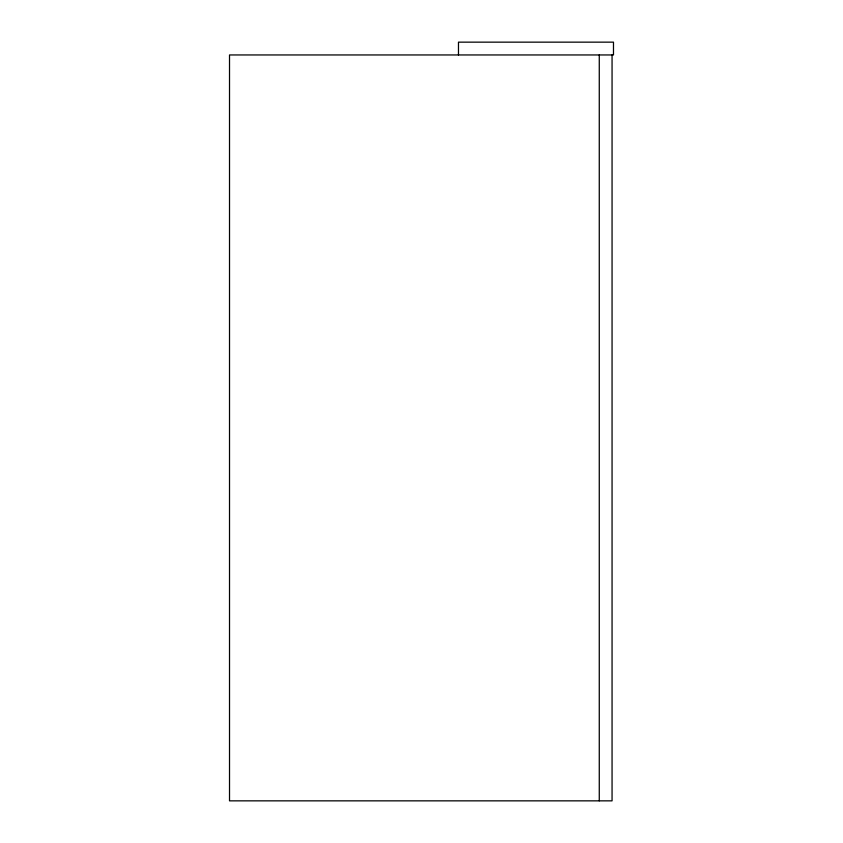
<?xml version="1.0" encoding="UTF-8"?>
<svg xmlns="http://www.w3.org/2000/svg" width="843" height="843" viewBox="0 0 843 843"><rect width="100%" height="100%" fill="white"/><g stroke="black" fill="none" stroke-linecap="round" stroke-linejoin="round"><path stroke-width="1.26" d="M612.06 54.953L612.06 800.85L229.517 800.85L229.517 54.953L613.483 54.953L613.483 42.15L458.476 42.15L458.476 54.953M599.268 54.953L599.268 800.85"/></g></svg>
